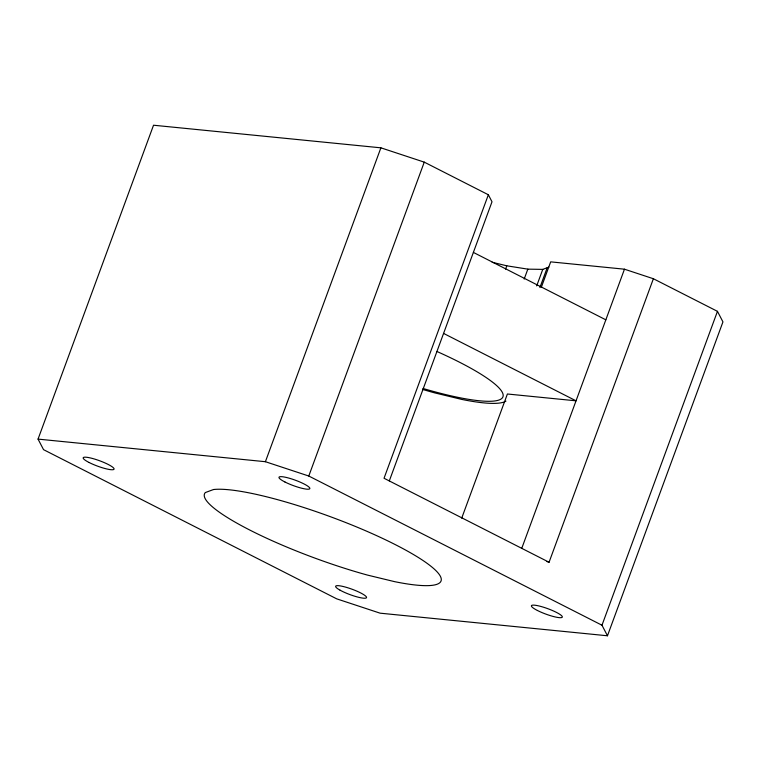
<?xml version="1.0" encoding="UTF-8"?>
<svg xmlns="http://www.w3.org/2000/svg" width="761" height="761" viewBox="0 0 761 761"><rect width="100%" height="100%" fill="white"/><g stroke="black" fill="none" stroke-linecap="round" stroke-linejoin="round"><path stroke-width="1.14" d="M541.366 287.173L550.679 261.86L624.467 269.194L653.385 278.735L717.461 311.344L722.95 321.893L607.468 635.777L380.11 613.176L336.733 598.859L43.539 449.656L38.05 439.107L153.532 125.223L380.89 147.824L424.267 162.141L488.353 194.759L492.006 201.789L389.328 480.857M38.05 439.107L265.408 461.708L380.89 147.824M607.468 635.777L601.98 625.228L308.785 476.025L424.267 162.141M488.353 194.759L384.039 478.26L549.071 562.246L653.385 278.735M505.58 269.109L506.797 265.808L527.83 269.147L542.755 269.384L548.881 267.121M524.186 279.059L527.83 269.147M536.686 285.889L542.755 269.384M539.91 287.553L547.197 267.739M461.708 518.155L507.397 393.998L576.029 400.819L443.577 333.413M521.789 548.262L624.467 269.194M601.98 625.228L717.461 311.344M492.177 262.269L506.797 265.808M265.408 461.708L308.785 476.025M546.845 561.513L549.071 562.246M473.38 252.414L605.832 319.82M505.941 401.123A126.022 22.098 20.2 0 1 461.48 399.354L434.607 392.857A126.022 22.098 20.2 0 1 422.688 389.442M437.099 351.553A120.542 21.137 20.2 0 1 502.926 396.852A120.542 21.137 20.2 0 1 423.011 388.471M213.489 489.532L205.337 492.557A126.022 22.098 20.2 0 0 367.553 575.107L394.426 581.613A126.022 22.098 20.2 0 0 395.387 544.667A126.022 22.098 20.2 0 0 213.489 489.532M340.072 590.184A16.438 2.882 20.2 0 0 366.003 598.06A16.438 2.882 20.2 0 0 347.235 587.606A16.438 2.882 20.2 0 0 340.072 590.184M89.161 462.526A16.438 2.882 20.2 0 0 113.95 469.318A16.438 2.882 20.2 0 0 92.785 458.55A16.438 2.882 20.2 0 0 89.161 462.526M284.937 481.989A16.438 2.882 20.2 0 0 309.727 488.79A16.438 2.882 20.2 0 0 288.571 478.022A16.438 2.882 20.2 0 0 284.937 481.989M537.409 610.474A16.438 2.882 20.2 0 0 562.198 617.266A16.438 2.882 20.2 0 0 541.042 606.498A16.438 2.882 20.2 0 0 537.409 610.474"/></g></svg>
